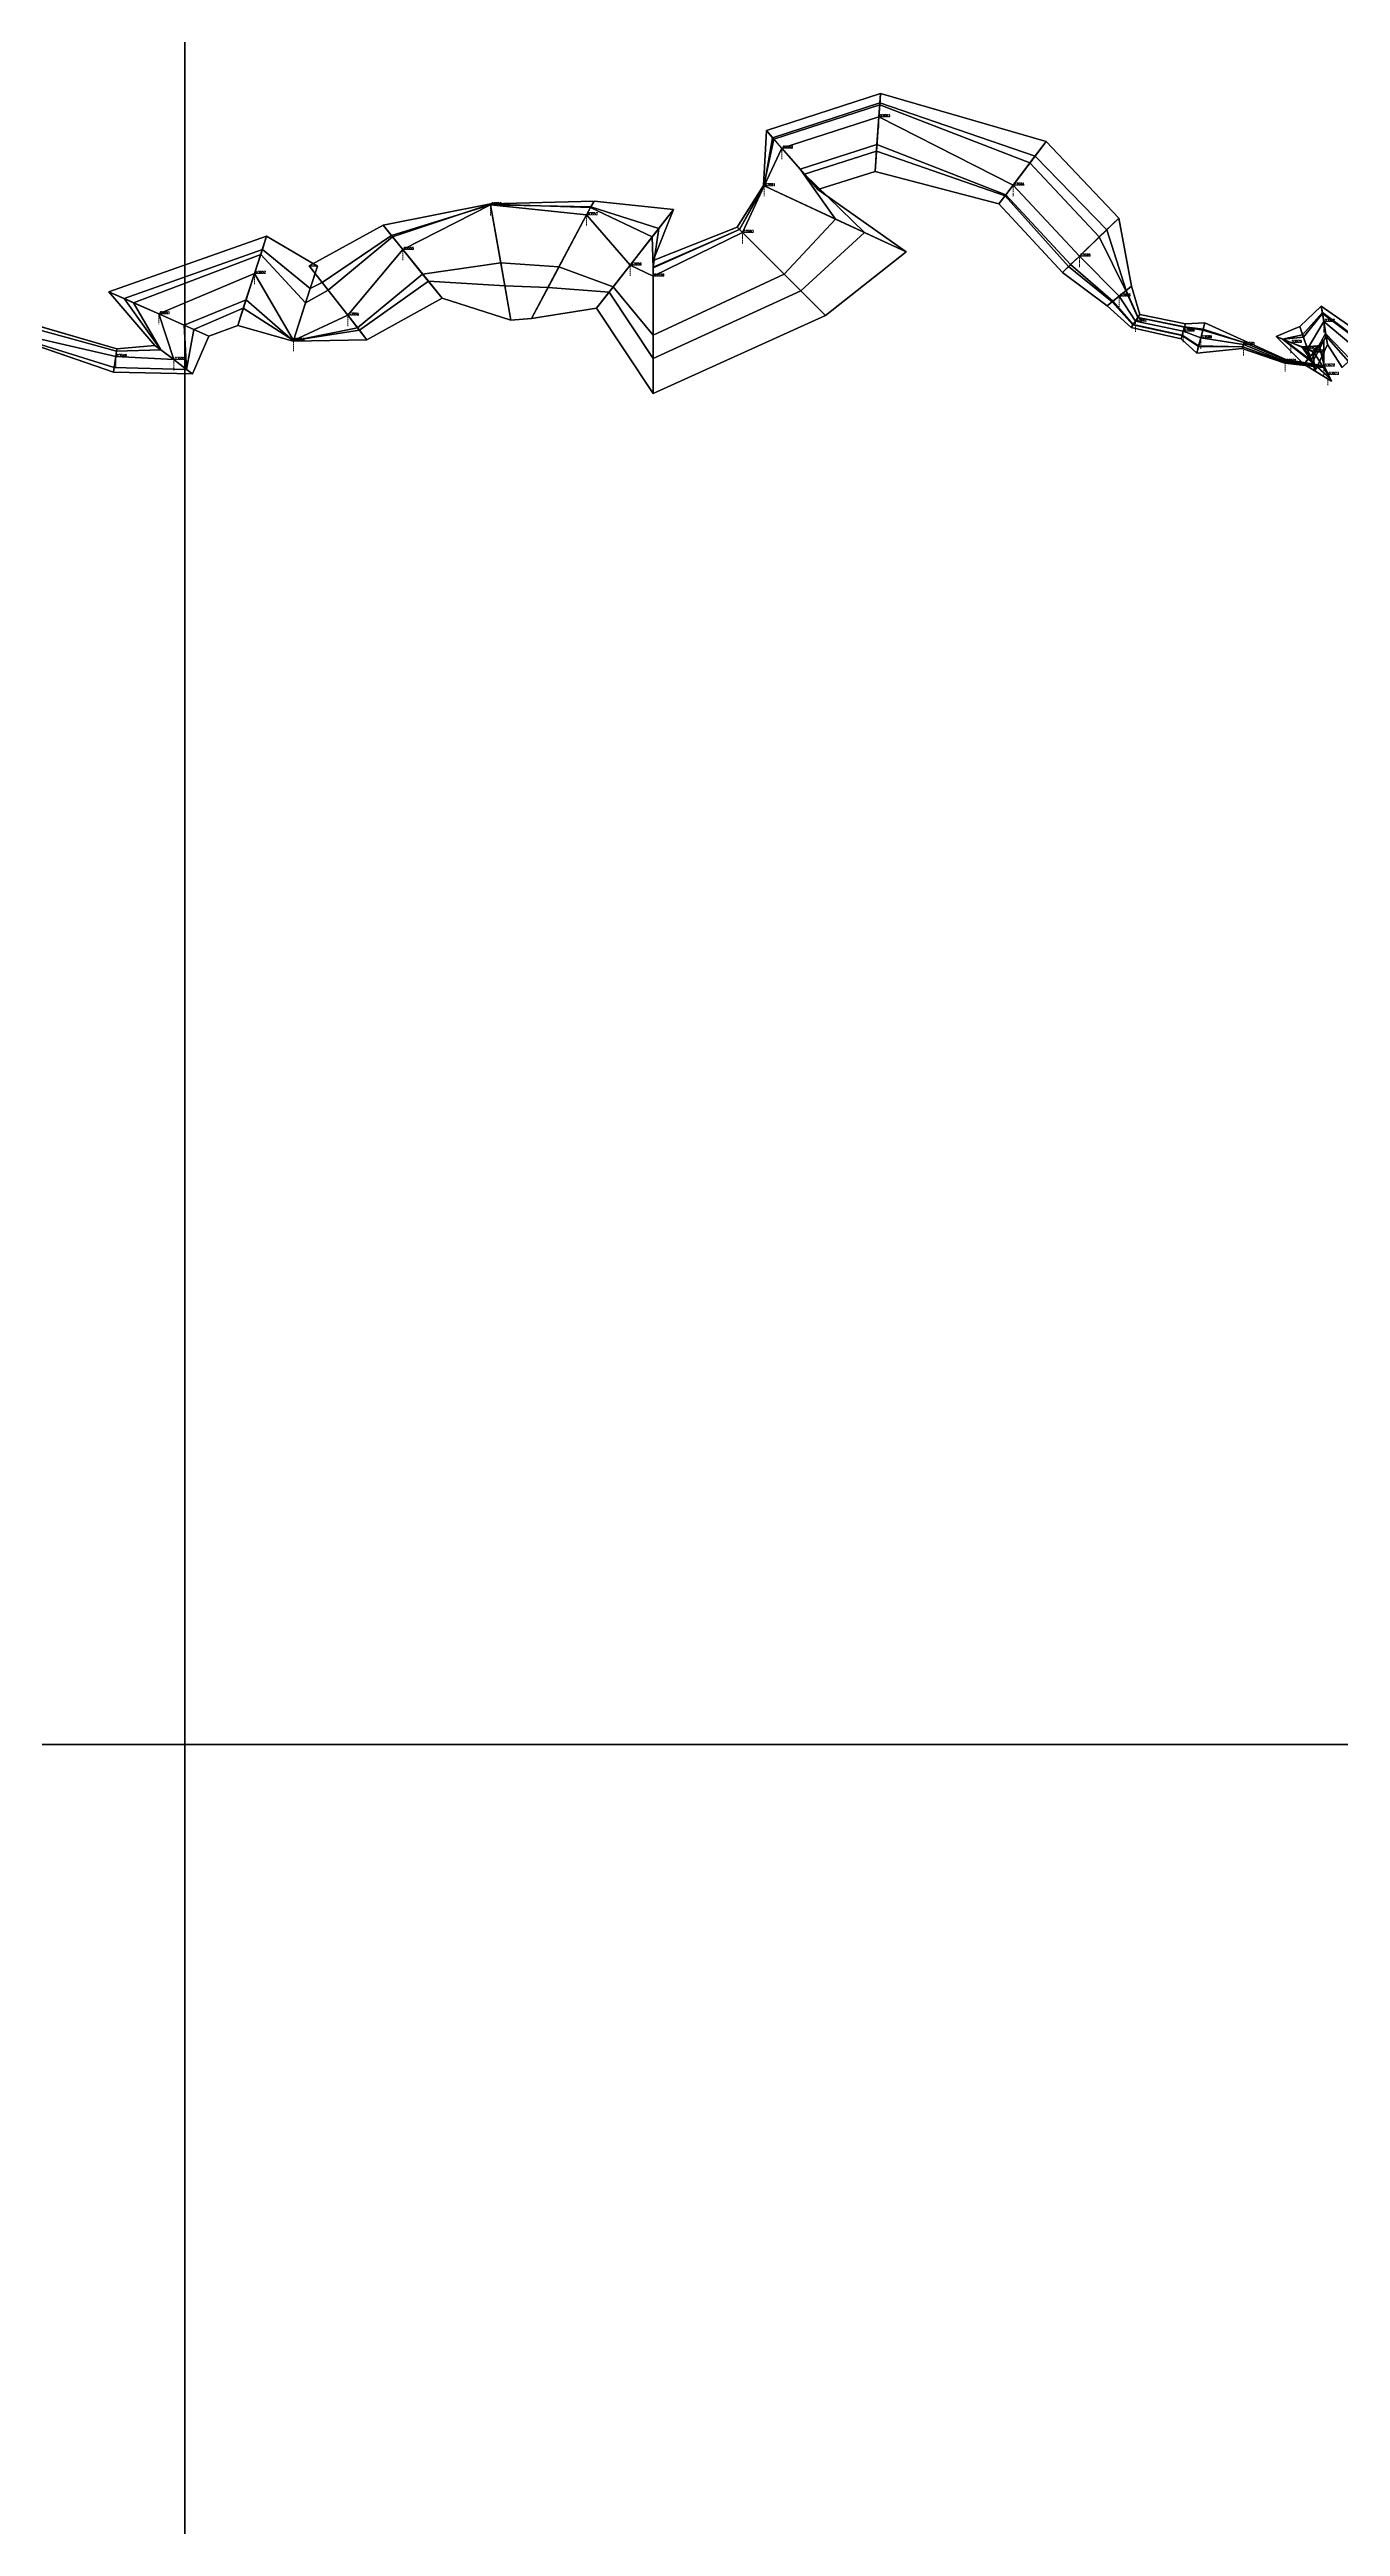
# Model space of a CAD drawing. Extents: x 34233638 to 35010029, y 7400000 to 8016345.
# Drawn here: x 34748272 to 34764772, y 7490000 to 7521669 of the extents above; entities that cross this region are included whole.
import ezdxf

# ---------------------------------------------------------------- set-up
doc = ezdxf.new("R2010")
doc.units = 0
doc.header["$LTSCALE"] = 6
doc.header["$MEASUREMENT"] = 0
doc.layers.get('0').update_dxf_attribs({"linetype": 'CONTINUOUS'})
for name, color, linetype in [('T-3DF1', 245, 'CONTINUOUS'), ('T-3DF2', 243, 'CONTINUOUS'), ('T-3DF3', 241, 'CONTINUOUS'), ('T-3DF4', 243, 'CONTINUOUS'), ('T-3DF5', 245, 'CONTINUOUS'), ('T-3DF6', 247, 'CONTINUOUS'), ('T-3DF7', 249, 'CONTINUOUS'), ('T-3DF8', 247, 'CONTINUOUS'), ('V-FIL', 41, 'CONTINUOUS'), ('V-PROFIL-C', 65, 'CONTINUOUS'), ('V-PROFIL-P', 65, 'CONTINUOUS'), ('V-STATION', 7, 'CONTINUOUS'), ('V-STATION-C1', 7, 'CONTINUOUS'), ('V-STATION-C2', 7, 'CONTINUOUS'), ('X-BOITE-PL', 248, 'CONTINUOUS'), ('X-CONTOUR', 7, 'CONTINUOUS'), ('X-CUBE', 188, 'CONTINUOUS')]:
    doc.layers.add(name, color=color, linetype=linetype)
doc.styles.add('SIMPLEX', font='simplex')

# ---------------------------------------------------------------- blocks, each defined once
blk = doc.blocks.new('CUBEX')
at = {"layer": 'X-CUBE'}
for points in [[(0, 0, 50000), (50000, 0, 50000), (50000, 50000, 50000), (0, 50000, 50000)], [(0, 0, 0), (50000, 0, 0), (50000, 50000, 0), (0, 50000, 0)]]:
    blk.add_polyline3d(points, close=True, dxfattribs=at)
for points in [[(0, 50000, 0), (0, 50000, 50000), (50000, 50000, 50000), (50000, 50000, 0)], [(0, 0, 0), (0, 0, 50000), (50000, 0, 50000), (50000, 0, 0)]]:
    blk.add_polyline3d(points, dxfattribs=at)
blk = doc.blocks.new('CUBE1')
at = {"layer": 'X-CUBE'}
for p in [(200000, 100000, -50000), (200000, 100000, -100000), (250000, 100000, -50000), (250000, 100000, -100000), (200000, 50000, -50000), (200000, 50000, -100000), (250000, 50000, -50000), (250000, 50000, -100000)]:
    blk.add_blockref('CUBEX', p, dxfattribs=at)
blk = doc.blocks.new('BOITE1')
at = {"layer": 'X-BOITE-PL'}
for points in [[(250000, 200000, -100000), (250000, 0, -100000)], [(0, 100000, -100000), (500000, 100000, -100000)]]:
    blk.add_polyline3d(points, dxfattribs=at)

msp = doc.modelspace()

# ---------------------------------------------------------------- linework, layer by layer
at = {"layer": 'T-3DF1'}
for points in [[(34757435, 7520633, -37055), (34757514, 7520542, -35919), (34758884, 7520989, -35642), (34758893, 7521109, -36778)], [(34758893, 7521109, -36778), (34758884, 7520989, -35642), (34760868, 7520306, -35476), (34761009, 7520494, -36473)], [(34757399, 7519931, -37386), (34757408, 7519927, -36381), (34757514, 7520542, -35919), (34757435, 7520633, -37055)], [(34761009, 7520494, -36473), (34760868, 7520306, -35476), (34761786, 7519365, -35059), (34761938, 7519513, -35756)], [(34753906, 7519695, -36543), (34753908, 7519685, -35538), (34755191, 7519657, -35535), (34755231, 7519732, -36629)], [(34755231, 7519732, -36629), (34755191, 7519657, -35535), (34756058, 7519379, -35124), (34756249, 7519623, -36448)], [(34757059, 7519400, -37751), (34757091, 7519368, -36703), (34757408, 7519927, -36381), (34757399, 7519931, -37386)], [(34751590, 7518905, -37967), (34751757, 7518691, -36780), (34752642, 7519291, -36182), (34752535, 7519424, -37360)], [(34752535, 7519424, -37360), (34752642, 7519291, -36182), (34753908, 7519685, -35538), (34753906, 7519695, -36543)], [(34756249, 7519623, -36448), (34756058, 7519379, -35124), (34755987, 7518887, -35590), (34755987, 7518972, -36684)], [(34755987, 7518972, -36684), (34755987, 7518887, -35590), (34757091, 7519368, -36703), (34757059, 7519400, -37751)], [(34761938, 7519513, -35756), (34761786, 7519365, -35059), (34762034, 7518589, -34540), (34762100, 7518642, -35129)], [(34749030, 7518573, -39077), (34749224, 7518486, -38381), (34750993, 7519114, -38026), (34751047, 7519283, -38866)], [(34751047, 7519283, -38866), (34750993, 7519114, -38026), (34751604, 7518615, -37410), (34751697, 7518901, -38446)], [(34751697, 7518901, -38446), (34751604, 7518615, -37410), (34751757, 7518691, -36780), (34751590, 7518905, -37967)], [(34749619, 7517885, -39174), (34749693, 7517829, -39034), (34749224, 7518486, -38381), (34749030, 7518573, -39077)], [(34762100, 7518642, -35129), (34762034, 7518589, -34540), (34762185, 7518245, -34344), (34762208, 7518280, -34891)], [(34747436, 7518336, -39603), (34747418, 7518280, -39462), (34749126, 7517811, -39282), (34749131, 7517842, -39415)], [(34762208, 7518280, -34891), (34762185, 7518245, -34344), (34762779, 7518123, -34690), (34762791, 7518164, -35237)], [(34762791, 7518164, -35237), (34762779, 7518123, -34690), (34763016, 7518092, -34363), (34763038, 7518175, -34952)], [(34763038, 7518175, -34952), (34763016, 7518092, -34363), (34763538, 7517922, -34290), (34763545, 7517944, -34814)], [(34763951, 7518000, -34220), (34764030, 7517968, -33631), (34764287, 7518023, -33635), (34764251, 7518127, -34256)], [(34764251, 7518127, -34256), (34764287, 7518023, -33635), (34764541, 7518305, -33857), (34764527, 7518390, -34446)], [(34764527, 7518390, -34446), (34764541, 7518305, -33857), (34765093, 7517892, -33909), (34765155, 7517951, -34498)], [(34749131, 7517842, -39415), (34749126, 7517811, -39282), (34749693, 7517829, -39034), (34749619, 7517885, -39174)], [(34763545, 7517944, -34814), (34763538, 7517922, -34290), (34764070, 7517697, -34090), (34764074, 7517708, -34604)], [(34764303, 7517646, -34337), (34764358, 7517712, -33748), (34764030, 7517968, -33631), (34763951, 7518000, -34220)], [(34764074, 7517708, -34604), (34764070, 7517697, -34090), (34764564, 7517626, -34021), (34764565, 7517627, -34526)], [(34764658, 7517427, -34366), (34764638, 7517465, -33819), (34764358, 7517712, -33748), (34764303, 7517646, -34337)], [(34764565, 7517627, -34526), (34764564, 7517626, -34021), (34764638, 7517465, -33819), (34764658, 7517427, -34366)]]:
    msp.add_3dface(points, dxfattribs=at)
at = {"layer": 'T-3DF2'}
for points in [[(34757514, 7520542, -35919), (34757632, 7520407, -35055), (34758872, 7520809, -34778), (34758884, 7520989, -35642)], [(34758884, 7520989, -35642), (34758872, 7520809, -34778), (34760588, 7519935, -34973), (34760868, 7520306, -35476)], [(34757408, 7519927, -36381), (34757408, 7519927, -35386), (34757632, 7520407, -35055), (34757514, 7520542, -35919)], [(34760868, 7520306, -35476), (34760588, 7519935, -34973), (34761435, 7519027, -34756), (34761786, 7519365, -35059)], [(34757091, 7519368, -36703), (34757129, 7519329, -35751), (34757408, 7519927, -35386), (34757408, 7519927, -36381)], [(34752642, 7519291, -36182), (34752786, 7519113, -35360), (34753908, 7519685, -34543), (34753908, 7519685, -35538)], [(34753908, 7519685, -35538), (34753908, 7519685, -34543), (34755137, 7519556, -34629), (34755191, 7519657, -35535)], [(34755191, 7519657, -35535), (34755137, 7519556, -34629), (34755695, 7518914, -34448), (34756058, 7519379, -35124)], [(34749224, 7518486, -38381), (34749669, 7518288, -38077), (34750893, 7518807, -37566), (34750993, 7519114, -38026)], [(34750993, 7519114, -38026), (34750893, 7518807, -37566), (34751388, 7517950, -36946), (34751604, 7518615, -37410)], [(34751757, 7518691, -36780), (34752083, 7518274, -36167), (34752786, 7519113, -35360), (34752642, 7519291, -36182)], [(34756058, 7519379, -35124), (34755695, 7518914, -34448), (34755987, 7518772, -34684), (34755987, 7518887, -35590)], [(34755987, 7518887, -35590), (34755987, 7518772, -34684), (34757129, 7519329, -35751), (34757091, 7519368, -36703)], [(34761786, 7519365, -35059), (34761435, 7519027, -34756), (34761945, 7518517, -34129), (34762034, 7518589, -34540)], [(34749693, 7517829, -39034), (34749859, 7517705, -38974), (34749669, 7518288, -38077), (34749224, 7518486, -38381)], [(34751604, 7518615, -37410), (34751388, 7517950, -36946), (34752083, 7518274, -36167), (34751757, 7518691, -36780)], [(34762034, 7518589, -34540), (34761945, 7518517, -34129), (34762152, 7518197, -33891), (34762185, 7518245, -34344)], [(34747418, 7518280, -39462), (34747375, 7518146, -39403), (34749117, 7517743, -39215), (34749126, 7517811, -39282)], [(34762185, 7518245, -34344), (34762152, 7518197, -33891), (34762763, 7518067, -34237), (34762779, 7518123, -34690)], [(34762779, 7518123, -34690), (34762763, 7518067, -34237), (34762987, 7517982, -33952), (34763016, 7518092, -34363)], [(34764287, 7518023, -33635), (34764349, 7517843, -33256), (34764559, 7518192, -33446), (34764541, 7518305, -33857)], [(34764541, 7518305, -33857), (34764559, 7518192, -33446), (34765011, 7517812, -33498), (34765093, 7517892, -33909)], [(34749126, 7517811, -39282), (34749117, 7517743, -39215), (34749859, 7517705, -38974), (34749693, 7517829, -39034)], [(34763016, 7518092, -34363), (34762987, 7517982, -33952), (34763531, 7517896, -33814), (34763538, 7517922, -34290)], [(34763538, 7517922, -34290), (34763531, 7517896, -33814), (34764066, 7517679, -33604), (34764070, 7517697, -34090)], [(34764030, 7517968, -33631), (34764136, 7517925, -33220), (34764349, 7517843, -33256), (34764287, 7518023, -33635)], [(34764358, 7517712, -33748), (34764432, 7517799, -33337), (34764136, 7517925, -33220), (34764030, 7517968, -33631)], [(34764070, 7517697, -34090), (34764066, 7517679, -33604), (34764559, 7517619, -33526), (34764564, 7517626, -34021)], [(34764638, 7517465, -33819), (34764610, 7517515, -33366), (34764432, 7517799, -33337), (34764358, 7517712, -33748)], [(34764564, 7517626, -34021), (34764559, 7517619, -33526), (34764610, 7517515, -33366), (34764638, 7517465, -33819)]]:
    msp.add_3dface(points, dxfattribs=at)
at = {"layer": 'T-3DF3'}
for points in [[(34757632, 7520407, -35055), (34757920, 7520075, -35779), (34758841, 7520371, -35501), (34758872, 7520809, -34778)], [(34758872, 7520809, -34778), (34758841, 7520371, -35501), (34760485, 7519798, -35589), (34760588, 7519935, -34973)], [(34757408, 7519927, -35386), (34758690, 7519329, -35971), (34757920, 7520075, -35779), (34757632, 7520407, -35055)], [(34757129, 7519329, -35751), (34757874, 7518585, -36354), (34758690, 7519329, -35971), (34757408, 7519927, -35386)], [(34760588, 7519935, -34973), (34760485, 7519798, -35589), (34761298, 7518895, -35134), (34761435, 7519027, -34756)], [(34752786, 7519113, -35360), (34753116, 7518706, -36062), (34754091, 7518648, -35145), (34753908, 7519685, -34543)], [(34753908, 7519685, -34543), (34754091, 7518648, -35145), (34754643, 7518626, -35232), (34755137, 7519556, -34629)], [(34755137, 7519556, -34629), (34754643, 7518626, -35232), (34755424, 7518568, -35172), (34755695, 7518914, -34448)], [(34752083, 7518274, -36167), (34752235, 7518079, -36895), (34753116, 7518706, -36062), (34752786, 7519113, -35360)], [(34755987, 7518772, -34684), (34755987, 7517719, -35287), (34757874, 7518585, -36354), (34757129, 7519329, -35751)], [(34749669, 7518288, -38077), (34750115, 7518090, -38381), (34750748, 7518361, -37983), (34750893, 7518807, -37566)], [(34750893, 7518807, -37566), (34750748, 7518361, -37983), (34751388, 7517950, -37691), (34751388, 7517950, -36946)], [(34755695, 7518914, -34448), (34755424, 7518568, -35172), (34755987, 7517719, -35287), (34755987, 7518772, -34684)], [(34761435, 7519027, -34756), (34761298, 7518895, -35134), (34761856, 7518445, -34540), (34761945, 7518517, -34129)], [(34761945, 7518517, -34129), (34761856, 7518445, -34540), (34762120, 7518150, -34344), (34762152, 7518197, -33891)], [(34747375, 7518146, -39403), (34747373, 7518140, -39498), (34749097, 7517603, -39274), (34749117, 7517743, -39215)], [(34749859, 7517705, -38974), (34750024, 7517580, -39034), (34750115, 7518090, -38381), (34749669, 7518288, -38077)], [(34751388, 7517950, -36946), (34751388, 7517950, -37691), (34752235, 7518079, -36895), (34752083, 7518274, -36167)], [(34762152, 7518197, -33891), (34762120, 7518150, -34344), (34762747, 7518012, -34690), (34762763, 7518067, -34237)], [(34764349, 7517843, -33256), (34764411, 7517664, -33635), (34764588, 7518004, -33824), (34764559, 7518192, -33446)], [(34764559, 7518192, -33446), (34764588, 7518004, -33824), (34764874, 7517680, -33876), (34765011, 7517812, -33498)], [(34762763, 7518067, -34237), (34762747, 7518012, -34690), (34762957, 7517871, -34363), (34762987, 7517982, -33952)], [(34762987, 7517982, -33952), (34762957, 7517871, -34363), (34763523, 7517869, -34290), (34763531, 7517896, -33814)], [(34763531, 7517896, -33814), (34763523, 7517869, -34290), (34764064, 7517671, -34094), (34764066, 7517679, -33604)], [(34764432, 7517799, -33337), (34764505, 7517887, -33748), (34764312, 7517854, -33598), (34764136, 7517925, -33220)], [(34764136, 7517925, -33220), (34764312, 7517854, -33598), (34764411, 7517664, -33635), (34764349, 7517843, -33256)], [(34764610, 7517515, -33366), (34764582, 7517565, -33819), (34764505, 7517887, -33748), (34764432, 7517799, -33337)], [(34749117, 7517743, -39215), (34749097, 7517603, -39274), (34750024, 7517580, -39034), (34749859, 7517705, -38974)], [(34764066, 7517679, -33604), (34764064, 7517671, -34094), (34764554, 7517612, -34016), (34764559, 7517619, -33526)], [(34764559, 7517619, -33526), (34764554, 7517612, -34016), (34764582, 7517565, -33819), (34764610, 7517515, -33366)]]:
    msp.add_3dface(points, dxfattribs=at)
at = {"layer": 'T-3DF4'}
for points in [[(34757920, 7520075, -35779), (34758091, 7519878, -37055), (34758823, 7520111, -36778), (34758841, 7520371, -35501)], [(34758841, 7520371, -35501), (34758823, 7520111, -36778), (34760407, 7519695, -36473), (34760485, 7519798, -35589)], [(34758690, 7519329, -35971), (34759221, 7519082, -37386), (34758091, 7519878, -37055), (34757920, 7520075, -35779)], [(34760485, 7519798, -35589), (34760407, 7519695, -36473), (34761219, 7518818, -35756), (34761298, 7518895, -35134)], [(34757874, 7518585, -36354), (34758190, 7518269, -37751), (34759221, 7519082, -37386), (34758690, 7519329, -35971)], [(34761298, 7518895, -35134), (34761219, 7518818, -35756), (34761790, 7518391, -35129), (34761856, 7518445, -34540)], [(34752235, 7518079, -36895), (34752329, 7517959, -37967), (34753290, 7518492, -37360), (34753116, 7518706, -36062)], [(34753116, 7518706, -36062), (34753290, 7518492, -37360), (34754169, 7518208, -36543), (34754091, 7518648, -35145)], [(34754091, 7518648, -35145), (34754169, 7518208, -36543), (34754433, 7518231, -36629), (34754643, 7518626, -35232)], [(34754643, 7518626, -35232), (34754433, 7518231, -36629), (34755264, 7518362, -36448), (34755424, 7518568, -35172)], [(34755424, 7518568, -35172), (34755264, 7518362, -36448), (34755987, 7517272, -36684), (34755987, 7517719, -35287)], [(34755987, 7517719, -35287), (34755987, 7517272, -36684), (34758190, 7518269, -37751), (34757874, 7518585, -36354)], [(34761856, 7518445, -34540), (34761790, 7518391, -35129), (34762097, 7518114, -34891), (34762120, 7518150, -34344)], [(34747373, 7518140, -39498), (34747372, 7518136, -39603), (34749089, 7517545, -39415), (34749097, 7517603, -39274)], [(34750115, 7518090, -38381), (34750309, 7518003, -39077), (34750677, 7518142, -38866), (34750748, 7518361, -37983)], [(34750748, 7518361, -37983), (34750677, 7518142, -38866), (34751385, 7517941, -38446), (34751388, 7517950, -37691)], [(34762120, 7518150, -34344), (34762097, 7518114, -34891), (34762736, 7517971, -35237), (34762747, 7518012, -34690)], [(34750024, 7517580, -39034), (34750098, 7517524, -39174), (34750309, 7518003, -39077), (34750115, 7518090, -38381)], [(34751388, 7517950, -37691), (34751385, 7517941, -38446), (34752329, 7517959, -37967), (34752235, 7518079, -36895)], [(34762747, 7518012, -34690), (34762736, 7517971, -35237), (34762935, 7517789, -34952), (34762957, 7517871, -34363)], [(34762957, 7517871, -34363), (34762935, 7517789, -34952), (34763517, 7517847, -34814), (34763523, 7517869, -34290)], [(34763523, 7517869, -34290), (34763517, 7517847, -34814), (34764061, 7517660, -34604), (34764064, 7517671, -34094)], [(34764505, 7517887, -33748), (34764560, 7517953, -34337), (34764414, 7517813, -34220), (34764312, 7517854, -33598)], [(34764312, 7517854, -33598), (34764414, 7517813, -34220), (34764447, 7517560, -34256), (34764411, 7517664, -33635)], [(34764411, 7517664, -33635), (34764447, 7517560, -34256), (34764605, 7517896, -34446), (34764588, 7518004, -33824)], [(34764582, 7517565, -33819), (34764561, 7517602, -34366), (34764560, 7517953, -34337), (34764505, 7517887, -33748)], [(34764588, 7518004, -33824), (34764605, 7517896, -34446), (34764795, 7517604, -34498), (34764874, 7517680, -33876)], [(34749097, 7517603, -39274), (34749089, 7517545, -39415), (34750098, 7517524, -39174), (34750024, 7517580, -39034)], [(34764064, 7517671, -34094), (34764061, 7517660, -34604), (34764547, 7517603, -34526), (34764554, 7517612, -34016)], [(34764554, 7517612, -34016), (34764547, 7517603, -34526), (34764561, 7517602, -34366), (34764582, 7517565, -33819)]]:
    msp.add_3dface(points, dxfattribs=at)
at = {"layer": 'T-3DF5'}
for points in [[(34758091, 7519878, -37055), (34757865, 7520139, -37061), (34758847, 7520455, -36784), (34758823, 7520111, -36778)], [(34758823, 7520111, -36778), (34758847, 7520455, -36784), (34760495, 7519811, -36478), (34760407, 7519695, -36473)], [(34759221, 7519082, -37386), (34758319, 7519502, -37386), (34757865, 7520139, -37061), (34758091, 7519878, -37055)], [(34760407, 7519695, -36473), (34760495, 7519811, -36478), (34761323, 7518919, -35761), (34761219, 7518818, -35756)], [(34758190, 7518269, -37751), (34757663, 7518795, -37751), (34758319, 7519502, -37386), (34759221, 7519082, -37386)], [(34752329, 7517959, -37967), (34752209, 7518113, -37971), (34753041, 7518799, -37367), (34753290, 7518492, -37360)], [(34753290, 7518492, -37360), (34753041, 7518799, -37367), (34754039, 7518941, -36543), (34754169, 7518208, -36543)], [(34754169, 7518208, -36543), (34754039, 7518941, -36543), (34754783, 7518889, -36629), (34754433, 7518231, -36629)], [(34754433, 7518231, -36629), (34754783, 7518889, -36629), (34755476, 7518634, -36455), (34755264, 7518362, -36448)], [(34755987, 7517272, -36684), (34755987, 7518017, -36684), (34757663, 7518795, -37751), (34758190, 7518269, -37751)], [(34761219, 7518818, -35756), (34761323, 7518919, -35761), (34761864, 7518451, -35134), (34761790, 7518391, -35129)], [(34750309, 7518003, -39077), (34749993, 7518144, -39083), (34750783, 7518470, -38872), (34750677, 7518142, -38866)], [(34750677, 7518142, -38866), (34750783, 7518470, -38872), (34751386, 7517944, -38453), (34751385, 7517941, -38446)], [(34755264, 7518362, -36448), (34755476, 7518634, -36455), (34755987, 7518017, -36684), (34755987, 7517272, -36684)], [(34761790, 7518391, -35129), (34761864, 7518451, -35134), (34762122, 7518152, -34896), (34762097, 7518114, -34891)], [(34747372, 7518136, -39603), (34747373, 7518140, -39708), (34749097, 7517603, -39557), (34749089, 7517545, -39415)], [(34750098, 7517524, -39174), (34750024, 7517580, -39314), (34749993, 7518144, -39083), (34750309, 7518003, -39077)], [(34762097, 7518114, -34891), (34762122, 7518152, -34896), (34762748, 7518015, -35243), (34762736, 7517971, -35237)], [(34751385, 7517941, -38446), (34751386, 7517944, -38453), (34752209, 7518113, -37971), (34752329, 7517959, -37967)], [(34762736, 7517971, -35237), (34762748, 7518015, -35243), (34762959, 7517880, -34957), (34762935, 7517789, -34952)], [(34762935, 7517789, -34952), (34762959, 7517880, -34957), (34763523, 7517867, -34820), (34763517, 7517847, -34814)], [(34763517, 7517847, -34814), (34763523, 7517867, -34820), (34764062, 7517666, -34611), (34764061, 7517660, -34604)], [(34764560, 7517953, -34337), (34764499, 7517880, -34342), (34764280, 7517867, -34225), (34764414, 7517813, -34220)], [(34764414, 7517813, -34220), (34764280, 7517867, -34225), (34764399, 7517697, -34262), (34764447, 7517560, -34256)], [(34764447, 7517560, -34256), (34764399, 7517697, -34262), (34764583, 7518039, -34451), (34764605, 7517896, -34446)], [(34764561, 7517602, -34366), (34764583, 7517563, -34372), (34764499, 7517880, -34342), (34764560, 7517953, -34337)], [(34764605, 7517896, -34446), (34764583, 7518039, -34451), (34764900, 7517705, -34503), (34764795, 7517604, -34498)], [(34749089, 7517545, -39415), (34749097, 7517603, -39557), (34750024, 7517580, -39314), (34750098, 7517524, -39174)], [(34764061, 7517660, -34604), (34764062, 7517666, -34611), (34764551, 7517608, -34533), (34764547, 7517603, -34526)], [(34764547, 7517603, -34526), (34764551, 7517608, -34533), (34764583, 7517563, -34372), (34764561, 7517602, -34366)]]:
    msp.add_3dface(points, dxfattribs=at)
at = {"layer": 'T-3DF6'}
for points in [[(34757865, 7520139, -37061), (34757632, 7520407, -37065), (34758872, 7520809, -36788), (34758847, 7520455, -36784)], [(34758847, 7520455, -36784), (34758872, 7520809, -36788), (34760588, 7519935, -36483), (34760495, 7519811, -36478)], [(34758319, 7519502, -37386), (34757408, 7519927, -37396), (34757632, 7520407, -37065), (34757865, 7520139, -37061)], [(34757663, 7518795, -37751), (34757129, 7519329, -37761), (34757408, 7519927, -37396), (34758319, 7519502, -37386)], [(34760495, 7519811, -36478), (34760588, 7519935, -36483), (34761435, 7519027, -35766), (34761323, 7518919, -35761)], [(34753041, 7518799, -37367), (34752786, 7519113, -37370), (34753908, 7519685, -36553), (34754039, 7518941, -36543)], [(34754039, 7518941, -36543), (34753908, 7519685, -36553), (34755137, 7519556, -36639), (34754783, 7518889, -36629)], [(34754783, 7518889, -36629), (34755137, 7519556, -36639), (34755695, 7518914, -36458), (34755476, 7518634, -36455)], [(34752209, 7518113, -37971), (34752083, 7518274, -37977), (34752786, 7519113, -37370), (34753041, 7518799, -37367)], [(34755987, 7518017, -36684), (34755987, 7518772, -36694), (34757129, 7519329, -37761), (34757663, 7518795, -37751)], [(34749993, 7518144, -39083), (34749669, 7518288, -39087), (34750893, 7518807, -38876), (34750783, 7518470, -38872)], [(34750783, 7518470, -38872), (34750893, 7518807, -38876), (34751388, 7517950, -38456), (34751386, 7517944, -38453)], [(34755476, 7518634, -36455), (34755695, 7518914, -36458), (34755987, 7518772, -36694), (34755987, 7518017, -36684)], [(34761323, 7518919, -35761), (34761435, 7519027, -35766), (34761945, 7518517, -35139), (34761864, 7518451, -35134)], [(34761864, 7518451, -35134), (34761945, 7518517, -35139), (34762152, 7518197, -34901), (34762122, 7518152, -34896)], [(34747373, 7518140, -39708), (34747375, 7518146, -39803), (34749117, 7517743, -39615), (34749097, 7517603, -39557)], [(34750024, 7517580, -39314), (34749859, 7517705, -39374), (34749669, 7518288, -39087), (34749993, 7518144, -39083)], [(34751386, 7517944, -38453), (34751388, 7517950, -38456), (34752083, 7518274, -37977), (34752209, 7518113, -37971)], [(34762122, 7518152, -34896), (34762152, 7518197, -34901), (34762763, 7518067, -35247), (34762748, 7518015, -35243)], [(34764399, 7517697, -34262), (34764349, 7517843, -34266), (34764559, 7518192, -34456), (34764583, 7518039, -34451)], [(34764583, 7518039, -34451), (34764559, 7518192, -34456), (34765011, 7517812, -34508), (34764900, 7517705, -34503)], [(34762748, 7518015, -35243), (34762763, 7518067, -35247), (34762987, 7517982, -34962), (34762959, 7517880, -34957)], [(34762959, 7517880, -34957), (34762987, 7517982, -34962), (34763531, 7517896, -34824), (34763523, 7517867, -34820)], [(34763523, 7517867, -34820), (34763531, 7517896, -34824), (34764066, 7517679, -34614), (34764062, 7517666, -34611)], [(34764499, 7517880, -34342), (34764432, 7517799, -34347), (34764136, 7517925, -34230), (34764280, 7517867, -34225)], [(34764280, 7517867, -34225), (34764136, 7517925, -34230), (34764349, 7517843, -34266), (34764399, 7517697, -34262)], [(34764583, 7517563, -34372), (34764610, 7517515, -34376), (34764432, 7517799, -34347), (34764499, 7517880, -34342)], [(34749097, 7517603, -39557), (34749117, 7517743, -39615), (34749859, 7517705, -39374), (34750024, 7517580, -39314)], [(34764062, 7517666, -34611), (34764066, 7517679, -34614), (34764559, 7517619, -34536), (34764551, 7517608, -34533)], [(34764551, 7517608, -34533), (34764559, 7517619, -34536), (34764610, 7517515, -34376), (34764583, 7517563, -34372)]]:
    msp.add_3dface(points, dxfattribs=at)
at = {"layer": 'T-3DF7'}
for points in [[(34757632, 7520407, -37065), (34757530, 7520523, -37060), (34758883, 7520964, -36783), (34758872, 7520809, -36788)], [(34758872, 7520809, -36788), (34758883, 7520964, -36783), (34760802, 7520219, -36479), (34760588, 7519935, -36483)], [(34757408, 7519927, -37396), (34757402, 7519930, -37393), (34757530, 7520523, -37060), (34757632, 7520407, -37065)], [(34760588, 7519935, -36483), (34760802, 7520219, -36479), (34761690, 7519273, -35762), (34761435, 7519027, -35766)], [(34757129, 7519329, -37761), (34757091, 7519368, -37757), (34757402, 7519930, -37393), (34757408, 7519927, -37396)], [(34752786, 7519113, -37370), (34752657, 7519273, -37364), (34753907, 7519692, -36550), (34753908, 7519685, -36553)], [(34753908, 7519685, -36553), (34753907, 7519692, -36550), (34755186, 7519648, -36635), (34755137, 7519556, -36639)], [(34755137, 7519556, -36639), (34755186, 7519648, -36635), (34755975, 7519273, -36456), (34755695, 7518914, -36458)], [(34752083, 7518274, -37977), (34751833, 7518593, -37974), (34752657, 7519273, -37364), (34752786, 7519113, -37370)], [(34755695, 7518914, -36458), (34755975, 7519273, -36456), (34755987, 7518877, -36690), (34755987, 7518772, -36694)], [(34755987, 7518772, -36694), (34755987, 7518877, -36690), (34757091, 7519368, -37757), (34757129, 7519329, -37761)], [(34761435, 7519027, -35766), (34761690, 7519273, -35762), (34762027, 7518583, -35134), (34761945, 7518517, -35139)], [(34749669, 7518288, -39087), (34749345, 7518432, -39083), (34750972, 7519050, -38871), (34750893, 7518807, -38876)], [(34750893, 7518807, -38876), (34750972, 7519050, -38871), (34751544, 7518431, -38455), (34751388, 7517950, -38456)], [(34751388, 7517950, -38456), (34751544, 7518431, -38455), (34751833, 7518593, -37974), (34752083, 7518274, -37977)], [(34761945, 7518517, -35139), (34762027, 7518583, -35134), (34762183, 7518243, -34896), (34762152, 7518197, -34901)], [(34747375, 7518146, -39803), (34747418, 7518280, -39745), (34749126, 7517811, -39549), (34749117, 7517743, -39615)], [(34749859, 7517705, -39374), (34749693, 7517829, -39314), (34749345, 7518432, -39083), (34749669, 7518288, -39087)], [(34762152, 7518197, -34901), (34762183, 7518243, -34896), (34762778, 7518120, -35243), (34762763, 7518067, -35247)], [(34762763, 7518067, -35247), (34762778, 7518120, -35243), (34763014, 7518083, -34957), (34762987, 7517982, -34962)], [(34764349, 7517843, -34266), (34764299, 7517990, -34262), (34764542, 7518296, -34451), (34764559, 7518192, -34456)], [(34764559, 7518192, -34456), (34764542, 7518296, -34451), (34765086, 7517885, -34503), (34765011, 7517812, -34508)], [(34749117, 7517743, -39615), (34749126, 7517811, -39549), (34749693, 7517829, -39314), (34749859, 7517705, -39374)], [(34762987, 7517982, -34962), (34763014, 7518083, -34957), (34763539, 7517924, -34820), (34763531, 7517896, -34824)], [(34763531, 7517896, -34824), (34763539, 7517924, -34820), (34764071, 7517698, -34611), (34764066, 7517679, -34614)], [(34764136, 7517925, -34230), (34764039, 7517964, -34226), (34764299, 7517990, -34262), (34764349, 7517843, -34266)], [(34764432, 7517799, -34347), (34764364, 7517719, -34342), (34764039, 7517964, -34226), (34764136, 7517925, -34230)], [(34764066, 7517679, -34614), (34764071, 7517698, -34611), (34764563, 7517625, -34533), (34764559, 7517619, -34536)], [(34764610, 7517515, -34376), (34764636, 7517467, -34372), (34764364, 7517719, -34342), (34764432, 7517799, -34347)], [(34764559, 7517619, -34536), (34764563, 7517625, -34533), (34764636, 7517467, -34372), (34764610, 7517515, -34376)]]:
    msp.add_3dface(points, dxfattribs=at)
at = {"layer": 'T-3DF8'}
for points in [[(34757530, 7520523, -37060), (34757435, 7520633, -37055), (34758893, 7521109, -36778), (34758883, 7520964, -36783)], [(34758883, 7520964, -36783), (34758893, 7521109, -36778), (34761009, 7520494, -36473), (34760802, 7520219, -36479)], [(34757402, 7519930, -37393), (34757399, 7519931, -37386), (34757435, 7520633, -37055), (34757530, 7520523, -37060)], [(34760802, 7520219, -36479), (34761009, 7520494, -36473), (34761938, 7519513, -35756), (34761690, 7519273, -35762)], [(34753907, 7519692, -36550), (34753906, 7519695, -36543), (34755231, 7519732, -36629), (34755186, 7519648, -36635)], [(34755186, 7519648, -36635), (34755231, 7519732, -36629), (34756249, 7519623, -36448), (34755975, 7519273, -36456)], [(34757091, 7519368, -37757), (34757059, 7519400, -37751), (34757399, 7519931, -37386), (34757402, 7519930, -37393)], [(34751833, 7518593, -37974), (34751590, 7518905, -37967), (34752535, 7519424, -37360), (34752657, 7519273, -37364)], [(34752657, 7519273, -37364), (34752535, 7519424, -37360), (34753906, 7519695, -36543), (34753907, 7519692, -36550)], [(34755975, 7519273, -36456), (34756249, 7519623, -36448), (34755987, 7518972, -36684), (34755987, 7518877, -36690)], [(34755987, 7518877, -36690), (34755987, 7518972, -36684), (34757059, 7519400, -37751), (34757091, 7519368, -37757)], [(34761690, 7519273, -35762), (34761938, 7519513, -35756), (34762100, 7518642, -35129), (34762027, 7518583, -35134)], [(34749345, 7518432, -39083), (34749030, 7518573, -39077), (34751047, 7519283, -38866), (34750972, 7519050, -38871)], [(34750972, 7519050, -38871), (34751047, 7519283, -38866), (34751697, 7518901, -38446), (34751544, 7518431, -38455)], [(34751544, 7518431, -38455), (34751697, 7518901, -38446), (34751590, 7518905, -37967), (34751833, 7518593, -37974)], [(34749693, 7517829, -39314), (34749619, 7517885, -39174), (34749030, 7518573, -39077), (34749345, 7518432, -39083)], [(34762027, 7518583, -35134), (34762100, 7518642, -35129), (34762208, 7518280, -34891), (34762183, 7518243, -34896)], [(34747418, 7518280, -39745), (34747436, 7518336, -39603), (34749131, 7517842, -39415), (34749126, 7517811, -39549)], [(34762183, 7518243, -34896), (34762208, 7518280, -34891), (34762791, 7518164, -35237), (34762778, 7518120, -35243)], [(34762778, 7518120, -35243), (34762791, 7518164, -35237), (34763038, 7518175, -34952), (34763014, 7518083, -34957)], [(34763014, 7518083, -34957), (34763038, 7518175, -34952), (34763545, 7517944, -34814), (34763539, 7517924, -34820)], [(34764039, 7517964, -34226), (34763951, 7518000, -34220), (34764251, 7518127, -34256), (34764299, 7517990, -34262)], [(34764299, 7517990, -34262), (34764251, 7518127, -34256), (34764527, 7518390, -34446), (34764542, 7518296, -34451)], [(34764542, 7518296, -34451), (34764527, 7518390, -34446), (34765155, 7517951, -34498), (34765086, 7517885, -34503)], [(34749126, 7517811, -39549), (34749131, 7517842, -39415), (34749619, 7517885, -39174), (34749693, 7517829, -39314)], [(34763539, 7517924, -34820), (34763545, 7517944, -34814), (34764074, 7517708, -34604), (34764071, 7517698, -34611)], [(34764364, 7517719, -34342), (34764303, 7517646, -34337), (34763951, 7518000, -34220), (34764039, 7517964, -34226)], [(34764071, 7517698, -34611), (34764074, 7517708, -34604), (34764565, 7517627, -34526), (34764563, 7517625, -34533)], [(34764636, 7517467, -34372), (34764658, 7517427, -34366), (34764303, 7517646, -34337), (34764364, 7517719, -34342)], [(34764563, 7517625, -34533), (34764565, 7517627, -34526), (34764658, 7517427, -34366), (34764636, 7517467, -34372)]]:
    msp.add_3dface(points, dxfattribs=at)
at = {"layer": 'V-FIL'}
for points in [[(34757632, 7520407, -37055), (34758872, 7520809, -36778)], [(34758872, 7520809, -36778), (34760588, 7519935, -36473)], [(34757408, 7519927, -37386), (34757632, 7520407, -37055)], [(34757129, 7519329, -37751), (34757408, 7519927, -37386)], [(34760588, 7519935, -36473), (34761435, 7519027, -35756)], [(34752786, 7519113, -37360), (34753908, 7519685, -36543)], [(34753908, 7519685, -36543), (34755137, 7519556, -36629)], [(34755137, 7519556, -36629), (34755695, 7518914, -36448)], [(34752083, 7518274, -37967), (34752786, 7519113, -37360)], [(34755987, 7518772, -36684), (34757129, 7519329, -37751)], [(34749669, 7518288, -39077), (34750893, 7518807, -38866)], [(34750893, 7518807, -38866), (34751388, 7517950, -38446)], [(34755695, 7518914, -36448), (34755987, 7518772, -36684)], [(34761435, 7519027, -35756), (34761945, 7518517, -35129)], [(34761945, 7518517, -35129), (34762152, 7518197, -34891)], [(34747375, 7518146, -39603), (34749117, 7517743, -39415)], [(34749859, 7517705, -39174), (34749669, 7518288, -39077)], [(34751388, 7517950, -38446), (34752083, 7518274, -37967)], [(34762152, 7518197, -34891), (34762763, 7518067, -35237)], [(34764349, 7517843, -34256), (34764559, 7518192, -34446)], [(34764559, 7518192, -34446), (34765011, 7517812, -34498)], [(34762763, 7518067, -35237), (34762987, 7517982, -34952)], [(34762987, 7517982, -34952), (34763531, 7517896, -34814)], [(34763531, 7517896, -34814), (34764066, 7517679, -34604)], [(34764432, 7517799, -34337), (34764136, 7517925, -34220)], [(34764136, 7517925, -34220), (34764349, 7517843, -34256)], [(34749117, 7517743, -39415), (34749859, 7517705, -39174)], [(34764066, 7517679, -34604), (34764559, 7517619, -34526)], [(34764610, 7517515, -34366), (34764432, 7517799, -34337)], [(34764559, 7517619, -34526), (34764610, 7517515, -34366)]]:
    msp.add_polyline3d(points, dxfattribs=at)
at = {"layer": 'V-PROFIL-C'}
for points in [[(34758872, 7520809, -36778), (34758872, 7520809, -34778)], [(34758872, 7520809, -36778), (34758872, 7520809, -36788)], [(34757632, 7520407, -37055), (34757632, 7520407, -35055)], [(34757632, 7520407, -37055), (34757632, 7520407, -37065)], [(34757408, 7519927, -37386), (34757408, 7519927, -35386)], [(34757408, 7519927, -37386), (34757408, 7519927, -37396)], [(34760588, 7519935, -36473), (34760588, 7519935, -34973)], [(34760588, 7519935, -36473), (34760588, 7519935, -36483)], [(34753908, 7519685, -36543), (34753908, 7519685, -34543)], [(34753908, 7519685, -36543), (34753908, 7519685, -36553)], [(34755137, 7519556, -36629), (34755137, 7519556, -34629)], [(34755137, 7519556, -36629), (34755137, 7519556, -36639)], [(34752786, 7519113, -37360), (34752786, 7519113, -35360)], [(34752786, 7519113, -37360), (34752786, 7519113, -37370)], [(34757129, 7519329, -37751), (34757129, 7519329, -35751)], [(34757129, 7519329, -37751), (34757129, 7519329, -37761)], [(34750893, 7518807, -38866), (34750893, 7518807, -37566)], [(34750893, 7518807, -38866), (34750893, 7518807, -38876)], [(34755695, 7518914, -36448), (34755695, 7518914, -34448)], [(34755695, 7518914, -36448), (34755695, 7518914, -36458)], [(34755987, 7518772, -36684), (34755987, 7518772, -34684)], [(34755987, 7518772, -36684), (34755987, 7518772, -36694)], [(34761435, 7519027, -35756), (34761435, 7519027, -34756)], [(34761435, 7519027, -35756), (34761435, 7519027, -35766)], [(34761945, 7518517, -35129), (34761945, 7518517, -34129)], [(34761945, 7518517, -35129), (34761945, 7518517, -35139)], [(34749669, 7518288, -39077), (34749669, 7518288, -38077)], [(34749669, 7518288, -39077), (34749669, 7518288, -39087)], [(34752083, 7518274, -37967), (34752083, 7518274, -36167)], [(34752083, 7518274, -37967), (34752083, 7518274, -37977)], [(34762152, 7518197, -34891), (34762152, 7518197, -33891)], [(34762152, 7518197, -34891), (34762152, 7518197, -34901)], [(34764559, 7518192, -34446), (34764559, 7518192, -33446)], [(34764559, 7518192, -34446), (34764559, 7518192, -34456)], [(34751388, 7517950, -38446), (34751388, 7517950, -36946)], [(34751388, 7517950, -38446), (34751388, 7517950, -38456)], [(34762763, 7518067, -35237), (34762763, 7518067, -34237)], [(34762763, 7518067, -35237), (34762763, 7518067, -35247)], [(34762987, 7517982, -34952), (34762987, 7517982, -33952)], [(34762987, 7517982, -34952), (34762987, 7517982, -34962)], [(34763531, 7517896, -34814), (34763531, 7517896, -33814)], [(34763531, 7517896, -34814), (34763531, 7517896, -34824)], [(34764136, 7517925, -34220), (34764136, 7517925, -33220)], [(34764136, 7517925, -34220), (34764136, 7517925, -34230)], [(34764349, 7517843, -34256), (34764349, 7517843, -33256)], [(34764349, 7517843, -34256), (34764349, 7517843, -34266)], [(34749117, 7517743, -39415), (34749117, 7517743, -39215)], [(34749117, 7517743, -39415), (34749117, 7517743, -39615)], [(34749859, 7517705, -39174), (34749859, 7517705, -38974)], [(34749859, 7517705, -39174), (34749859, 7517705, -39374)], [(34764066, 7517679, -34604), (34764066, 7517679, -33604)], [(34764066, 7517679, -34604), (34764066, 7517679, -34614)], [(34764432, 7517799, -34337), (34764432, 7517799, -33337)], [(34764432, 7517799, -34337), (34764432, 7517799, -34347)], [(34764559, 7517619, -34526), (34764559, 7517619, -33526)], [(34764559, 7517619, -34526), (34764559, 7517619, -34536)], [(34764610, 7517515, -34366), (34764610, 7517515, -33366)], [(34764610, 7517515, -34366), (34764610, 7517515, -34376)]]:
    msp.add_polyline3d(points, dxfattribs=at)
at = {"layer": 'V-PROFIL-P'}
for points in [[(34758872, 7520809, -36778), (34758893, 7521109, -36778)], [(34758872, 7520809, -36778), (34758823, 7520111, -36778)], [(34757632, 7520407, -37055), (34757435, 7520633, -37055)], [(34757632, 7520407, -37055), (34758091, 7519878, -37055)], [(34760588, 7519935, -36473), (34761009, 7520494, -36473)], [(34755137, 7519556, -36629), (34755231, 7519732, -36629)], [(34757408, 7519927, -37386), (34757399, 7519931, -37386)], [(34757408, 7519927, -37386), (34759221, 7519082, -37386)], [(34760588, 7519935, -36473), (34760407, 7519695, -36473)], [(34752786, 7519113, -37360), (34752535, 7519424, -37360)], [(34753908, 7519685, -36543), (34753906, 7519695, -36543)], [(34753908, 7519685, -36543), (34754169, 7518208, -36543)], [(34755137, 7519556, -36629), (34754433, 7518231, -36629)], [(34755695, 7518914, -36448), (34756249, 7519623, -36448)], [(34757129, 7519329, -37751), (34757059, 7519400, -37751)], [(34761435, 7519027, -35756), (34761938, 7519513, -35756)], [(34750893, 7518807, -38866), (34751047, 7519283, -38866)], [(34752786, 7519113, -37360), (34753290, 7518492, -37360)], [(34757129, 7519329, -37751), (34758190, 7518269, -37751)], [(34750893, 7518807, -38866), (34750677, 7518142, -38866)], [(34751388, 7517950, -38446), (34751697, 7518901, -38446)], [(34752083, 7518274, -37967), (34751590, 7518905, -37967)], [(34755695, 7518914, -36448), (34755264, 7518362, -36448)], [(34755987, 7518772, -36684), (34755987, 7518972, -36684)], [(34755987, 7518772, -36684), (34755987, 7517272, -36684)], [(34761435, 7519027, -35756), (34761219, 7518818, -35756)], [(34749669, 7518288, -39077), (34749030, 7518573, -39077)], [(34761945, 7518517, -35129), (34761790, 7518391, -35129)], [(34761945, 7518517, -35129), (34762100, 7518642, -35129)], [(34749669, 7518288, -39077), (34750309, 7518003, -39077)], [(34752083, 7518274, -37967), (34752329, 7517959, -37967)], [(34762152, 7518197, -34891), (34762097, 7518114, -34891)], [(34762152, 7518197, -34891), (34762208, 7518280, -34891)], [(34762763, 7518067, -35237), (34762791, 7518164, -35237)], [(34762987, 7517982, -34952), (34763038, 7518175, -34952)], [(34764349, 7517843, -34256), (34764251, 7518127, -34256)], [(34764559, 7518192, -34446), (34764527, 7518390, -34446)], [(34764559, 7518192, -34446), (34764605, 7517896, -34446)], [(34749117, 7517743, -39415), (34749131, 7517842, -39415)], [(34749859, 7517705, -39174), (34749619, 7517885, -39174)], [(34751388, 7517950, -38446), (34751385, 7517941, -38446)], [(34762763, 7518067, -35237), (34762736, 7517971, -35237)], [(34762987, 7517982, -34952), (34762935, 7517789, -34952)], [(34763531, 7517896, -34814), (34763517, 7517847, -34814)], [(34763531, 7517896, -34814), (34763545, 7517944, -34814)], [(34764136, 7517925, -34220), (34763951, 7518000, -34220)], [(34764136, 7517925, -34220), (34764414, 7517813, -34220)], [(34764349, 7517843, -34256), (34764447, 7517560, -34256)], [(34764432, 7517799, -34337), (34764560, 7517953, -34337)], [(34749117, 7517743, -39415), (34749089, 7517545, -39415)], [(34749859, 7517705, -39174), (34750098, 7517524, -39174)], [(34764066, 7517679, -34604), (34764061, 7517660, -34604)], [(34764066, 7517679, -34604), (34764074, 7517708, -34604)], [(34764432, 7517799, -34337), (34764303, 7517646, -34337)], [(34764559, 7517619, -34526), (34764547, 7517603, -34526)], [(34764559, 7517619, -34526), (34764565, 7517627, -34526)], [(34764610, 7517515, -34366), (34764561, 7517602, -34366)], [(34764610, 7517515, -34366), (34764658, 7517427, -34366)]]:
    msp.add_polyline3d(points, dxfattribs=at)
at = {"layer": 'X-CONTOUR'}
for p, q in [((34757435, 7520633, -100000), (34758893, 7521109, -100000)), ((34758893, 7521109, -100000), (34761009, 7520494, -100000)), ((34757399, 7519931, -100000), (34757435, 7520633, -100000)), ((34761009, 7520494, -100000), (34761938, 7519513, -100000)), ((34758091, 7519878, -100000), (34758823, 7520111, -100000)), ((34758823, 7520111, -100000), (34760407, 7519695, -100000)), ((34753906, 7519695, -100000), (34755231, 7519732, -100000)), ((34755231, 7519732, -100000), (34756249, 7519623, -100000)), ((34757059, 7519400, -100000), (34757399, 7519931, -100000)), ((34759221, 7519082, -100000), (34758091, 7519878, -100000)), ((34751590, 7518905, -100000), (34752535, 7519424, -100000)), ((34752535, 7519424, -100000), (34753906, 7519695, -100000)), ((34756249, 7519623, -100000), (34755987, 7518972, -100000)), ((34755987, 7518972, -100000), (34757059, 7519400, -100000)), ((34760407, 7519695, -100000), (34761219, 7518818, -100000)), ((34761938, 7519513, -100000), (34762100, 7518642, -100000)), ((34749030, 7518573, -100000), (34751047, 7519283, -100000)), ((34751047, 7519283, -100000), (34751697, 7518901, -100000)), ((34758190, 7518269, -100000), (34759221, 7519082, -100000)), ((34751697, 7518901, -100000), (34751590, 7518905, -100000)), ((34761219, 7518818, -100000), (34761790, 7518391, -100000)), ((34749619, 7517885, -100000), (34749030, 7518573, -100000)), ((34752329, 7517959, -100000), (34753290, 7518492, -100000)), ((34753290, 7518492, -100000), (34754169, 7518208, -100000)), ((34762100, 7518642, -100000), (34762208, 7518280, -100000)), ((34747372, 7518136, -100000), (34749089, 7517545, -100000)), ((34747436, 7518336, -100000), (34749131, 7517842, -100000)), ((34750309, 7518003, -100000), (34750677, 7518142, -100000)), ((34750677, 7518142, -100000), (34751385, 7517941, -100000)), ((34754169, 7518208, -100000), (34754433, 7518231, -100000)), ((34754433, 7518231, -100000), (34755264, 7518362, -100000)), ((34755264, 7518362, -100000), (34755987, 7517272, -100000)), ((34755987, 7517272, -100000), (34758190, 7518269, -100000)), ((34761790, 7518391, -100000), (34762097, 7518114, -100000)), ((34762208, 7518280, -100000), (34762791, 7518164, -100000)), ((34762791, 7518164, -100000), (34763038, 7518175, -100000)), ((34763038, 7518175, -100000), (34763545, 7517944, -100000)), ((34763951, 7518000, -100000), (34764251, 7518127, -100000)), ((34764251, 7518127, -100000), (34764527, 7518390, -100000)), ((34764527, 7518390, -100000), (34765155, 7517951, -100000)), ((34749131, 7517842, -100000), (34749619, 7517885, -100000)), ((34750098, 7517524, -100000), (34750309, 7518003, -100000)), ((34751385, 7517941, -100000), (34752329, 7517959, -100000)), ((34762097, 7518114, -100000), (34762736, 7517971, -100000)), ((34762736, 7517971, -100000), (34762935, 7517789, -100000)), ((34762935, 7517789, -100000), (34763517, 7517847, -100000)), ((34763517, 7517847, -100000), (34764061, 7517660, -100000)), ((34763545, 7517944, -100000), (34764074, 7517708, -100000)), ((34764303, 7517646, -100000), (34763951, 7518000, -100000)), ((34764560, 7517953, -100000), (34764414, 7517813, -100000)), ((34764414, 7517813, -100000), (34764447, 7517560, -100000)), ((34764447, 7517560, -100000), (34764605, 7517896, -100000)), ((34764561, 7517602, -100000), (34764560, 7517953, -100000)), ((34764605, 7517896, -100000), (34764795, 7517604, -100000)), ((34749089, 7517545, -100000), (34750098, 7517524, -100000)), ((34764061, 7517660, -100000), (34764547, 7517603, -100000)), ((34764074, 7517708, -100000), (34764565, 7517627, -100000)), ((34764658, 7517427, -100000), (34764303, 7517646, -100000)), ((34764547, 7517603, -100000), (34764561, 7517602, -100000)), ((34764565, 7517627, -100000), (34764658, 7517427, -100000))]:
    msp.add_line(p, q, dxfattribs=at)

# ---------------------------------------------------------------- block references
for name in ['CUBE1', 'BOITE1']:
    msp.add_blockref(name, (34500000, 7400000))

# ---------------------------------------------------------------- texts
at = {"layer": 'V-STATION', "style": 'SIMPLEX'}
for s, p in [('.G3S63', (34758872, 7520809, -36778)), ('.G3S62', (34757632, 7520407, -37055)), ('.G3S56', (34753908, 7519685, -36543)), ('.G3S61', (34757408, 7519927, -37386)), ('.G3S64', (34760588, 7519935, -36473)), ('.G3S57', (34755137, 7519556, -36629)), ('.G3S55', (34752786, 7519113, -37360)), ('.G3S60', (34757129, 7519329, -37751)), ('.G3S52', (34750893, 7518807, -38866)), ('.G3S58', (34755695, 7518914, -36448)), ('.G3S59', (34755987, 7518772, -36684)), ('.G3S65', (34761435, 7519027, -35756)), ('.G3S66', (34761945, 7518517, -35129)), ('.G3S51', (34749669, 7518288, -39077)), ('.G3S54', (34752083, 7518274, -37967)), ('.G3S67', (34762152, 7518197, -34891)), ('.G3S77', (34764559, 7518192, -34446)), ('.G3S53', (34751388, 7517950, -38446)), ('.G3S68', (34762763, 7518067, -35237)), ('.G3S69', (34762987, 7517982, -34952)), ('.G3S70', (34763531, 7517896, -34814)), ('.G3S75', (34764136, 7517925, -34220)), ('.G3S76', (34764349, 7517843, -34256)), ('.G3S74', (34764432, 7517799, -34337)), ('.G3S49', (34749117, 7517743, -39415)), ('.G3S50', (34749859, 7517705, -39174)), ('.G3S71', (34764066, 7517679, -34604)), ('.G3S72', (34764559, 7517619, -34526)), ('.G3S73', (34764610, 7517515, -34366))]:
    msp.add_text(s, height=30, dxfattribs=at).set_placement(p)
at = {"layer": 'V-STATION-C1', "extrusion": (5.32184e-17, -1, 2.66092e-16), "style": 'SIMPLEX'}
for s, p in [('.G3S63', (34758872, -36778, -7520809)), ('.G3S62', (34757632, -37055, -7520407)), ('.G3S61', (34757408, -37386, -7519927)), ('.G3S64', (34760588, -36473, -7519935)), ('.G3S56', (34753908, -36543, -7519685)), ('.G3S57', (34755137, -36629, -7519556)), ('.G3S55', (34752786, -37360, -7519113)), ('.G3S60', (34757129, -37751, -7519329)), ('.G3S52', (34750893, -38866, -7518807)), ('.G3S58', (34755695, -36448, -7518914)), ('.G3S59', (34755987, -36684, -7518772)), ('.G3S65', (34761435, -35756, -7519027)), ('.G3S66', (34761945, -35129, -7518517)), ('.G3S51', (34749669, -39077, -7518288)), ('.G3S54', (34752083, -37967, -7518274)), ('.G3S67', (34762152, -34891, -7518197)), ('.G3S77', (34764559, -34446, -7518192)), ('.G3S53', (34751388, -38446, -7517950)), ('.G3S68', (34762763, -35237, -7518067)), ('.G3S69', (34762987, -34952, -7517982)), ('.G3S70', (34763531, -34814, -7517896)), ('.G3S75', (34764136, -34220, -7517925)), ('.G3S76', (34764349, -34256, -7517843)), ('.G3S49', (34749117, -39415, -7517743)), ('.G3S50', (34749859, -39174, -7517705)), ('.G3S71', (34764066, -34604, -7517679)), ('.G3S74', (34764432, -34337, -7517799)), ('.G3S72', (34764559, -34526, -7517619)), ('.G3S73', (34764610, -34366, -7517515))]:
    msp.add_text(s, height=30, dxfattribs=at).set_placement(p)
at = {"layer": 'V-STATION-C2', "extrusion": (-1, -3.87043e-15, 7.74086e-15), "style": 'SIMPLEX'}
for s, p in [('.G3S63', (-7520809, -36778, -34758872)), ('.G3S62', (-7520407, -37055, -34757632)), ('.G3S61', (-7519927, -37386, -34757408)), ('.G3S64', (-7519935, -36473, -34760588)), ('.G3S56', (-7519685, -36543, -34753908)), ('.G3S57', (-7519556, -36629, -34755137)), ('.G3S55', (-7519113, -37360, -34752786)), ('.G3S60', (-7519329, -37751, -34757129)), ('.G3S52', (-7518807, -38866, -34750893)), ('.G3S58', (-7518914, -36448, -34755695)), ('.G3S59', (-7518772, -36684, -34755987)), ('.G3S65', (-7519027, -35756, -34761435)), ('.G3S66', (-7518517, -35129, -34761945)), ('.G3S51', (-7518288, -39077, -34749669)), ('.G3S54', (-7518274, -37967, -34752083)), ('.G3S67', (-7518197, -34891, -34762152)), ('.G3S77', (-7518192, -34446, -34764559)), ('.G3S53', (-7517950, -38446, -34751388)), ('.G3S68', (-7518067, -35237, -34762763)), ('.G3S69', (-7517982, -34952, -34762987)), ('.G3S70', (-7517896, -34814, -34763531)), ('.G3S75', (-7517925, -34220, -34764136)), ('.G3S76', (-7517843, -34256, -34764349)), ('.G3S49', (-7517743, -39415, -34749117)), ('.G3S50', (-7517705, -39174, -34749859)), ('.G3S71', (-7517679, -34604, -34764066)), ('.G3S74', (-7517799, -34337, -34764432)), ('.G3S72', (-7517619, -34526, -34764559)), ('.G3S73', (-7517515, -34366, -34764610))]:
    msp.add_text(s, height=30, dxfattribs=at).set_placement(p)

doc.saveas('drawing.dxf')
